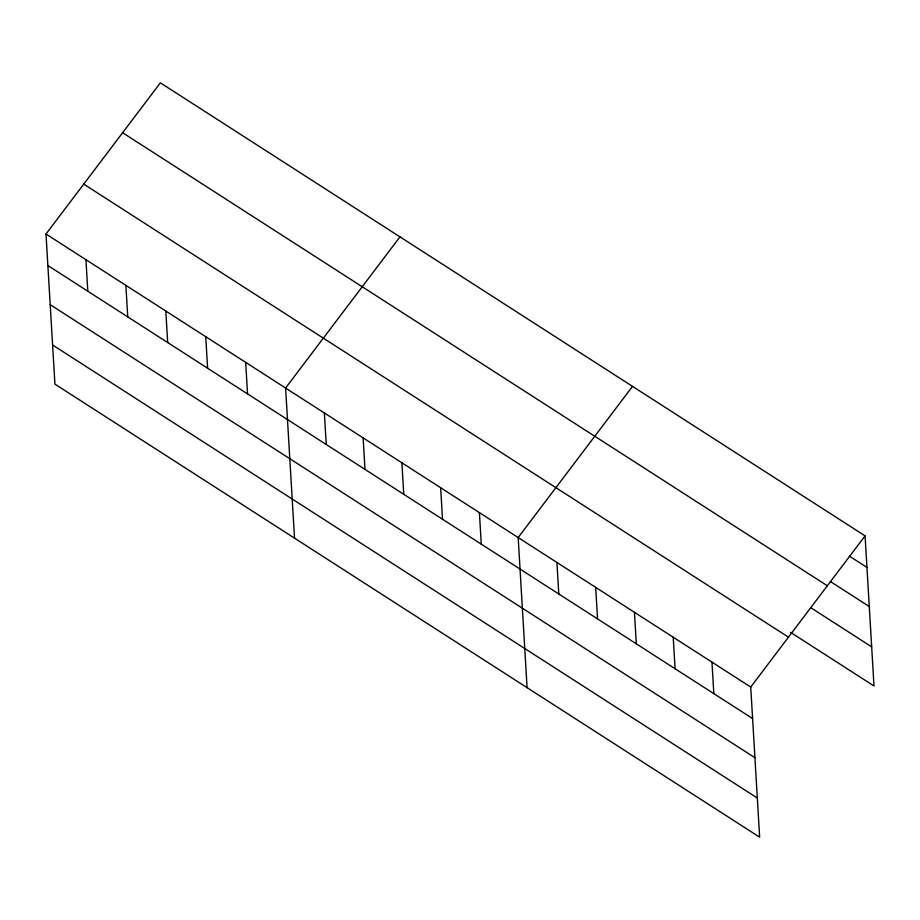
<?xml version="1.0" encoding="UTF-8"?>
<svg xmlns="http://www.w3.org/2000/svg" width="920" height="920" viewBox="0 0 920 920"><rect width="100%" height="100%" fill="white"/><g stroke="black" fill="none" stroke-linecap="round" stroke-linejoin="round"><path stroke-width="1.38" d="M865.076 535.877L750.731 687.056L759.644 837.165L54.924 384.123L46 234.013L160.356 82.834L865.076 535.877L874 685.986L790.602 632.385M399.959 236.865L285.602 388.044L294.526 538.165M632.523 386.365L518.167 537.544L527.091 687.665M849.332 556.071L866.95 567.398M830.519 581.612L869.285 606.533M122.613 132.721L827.344 585.764M810.6 607.591L871.677 646.852M83.731 184.115L788.463 637.169M46 234.013L750.731 687.056M47.874 265.535L752.606 718.577M50.197 304.669L754.929 757.712M52.589 344.988L757.321 798.031M711.965 662.135L713.839 693.657M673.21 637.215L675.084 668.748M634.443 612.306L636.318 643.827M595.688 587.385L597.563 618.907M556.922 562.465L558.797 593.986M479.412 512.635L481.275 544.157M440.645 487.715L442.52 519.236M401.89 462.794L403.765 494.316M363.124 437.874L364.998 469.407M324.369 412.965L326.243 444.486M245.674 362.376L247.549 393.898M205.735 336.697L207.609 368.218M165.807 311.029L167.681 342.55M125.867 285.349L127.742 316.882M85.939 259.681L87.802 291.203"/></g></svg>
